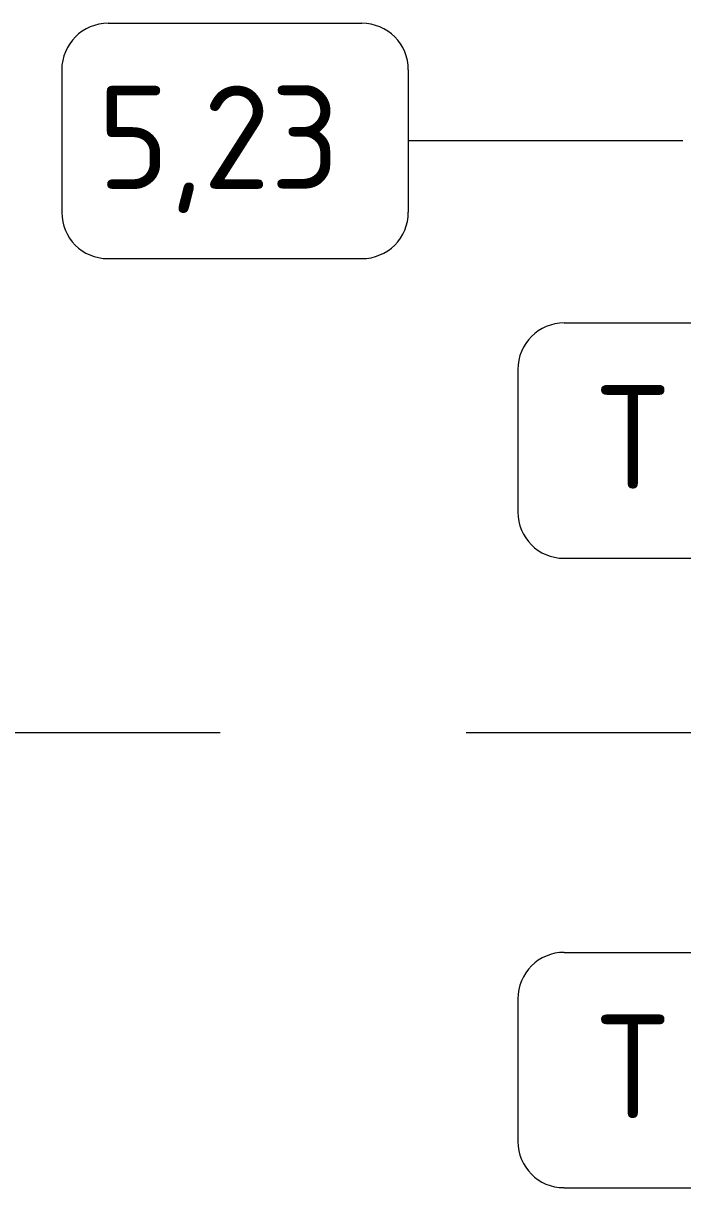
# Model space of a CAD drawing. Header units: millimetres. Extents: x 35092 to 251863, y -8553 to 29549.
# Drawn here: x 63020 to 64297, y 17269 to 19523 of the extents above; entities that cross this region are included whole.
import ezdxf

# ---------------------------------------------------------------- set-up
doc = ezdxf.new("R2010")
doc.units = ezdxf.units.MM
doc.linetypes.add('Осевая', pattern=[3175, 635, -476.25, 1587.5, -476.25])
doc.layers.add('I-FURN-IDEN', color=7, linetype='Continuous', lineweight=9)
doc.layers.add('Оси-2', color=7, linetype='Осевая', lineweight=9)
doc.styles.add('GOST Common', font='GOST_Common.ttf', dxfattribs={"height": 200})

# ---------------------------------------------------------------- blocks, each defined once
blk = doc.blocks.new('Марка_Мебель - В прямоуг_Balcon_Марка-25523697-План расстановки мебели и оборудования 2 этажа в осях 12-23')
at = {"layer": 'I-FURN-IDEN'}
for p, q in [((-2.455, 2.278), (2.455, 2.278)), ((-3.355, 1.378), (-3.355, -1.384)), ((3.355, 1.378), (3.355, -1.378)), ((-2.461, -2.278), (2.455, -2.278))]:
    blk.add_line(p, q, dxfattribs=at)
for centre, radius, start, end in [((-2.455, 1.378), 0.9, 90, 180), ((2.455, 1.378), 0.9, 0, 90), ((-2.461, -1.384), 0.893, 180, 270), ((2.455, -1.378), 0.9, 270, 0)]:
    blk.add_arc(centre, radius, start, end, dxfattribs=at)

msp = doc.modelspace()

# ---------------------------------------------------------------- linework, layer by layer
at = {"layer": 'I-FURN-IDEN'}
msp.add_line((64296.5, 19295.4), (63765.3, 19295.4), dxfattribs=at)
at = {"layer": 'Оси-2'}
msp.add_line((38477.2, 18150), (82200, 18150), dxfattribs=at)

# ---------------------------------------------------------------- block references
at = {"layer": 'I-FURN-IDEN', "xscale": 99.99999999999993, "yscale": 99.99999999999993, "zscale": 99.99999999999993}
for p in [(63429.8, 19295.4), (64312.7, 18715.3), (64312.7, 17496.9)]:
    msp.add_blockref('Марка_Мебель - В прямоуг_Balcon_Марка-25523697-План расстановки мебели и оборудования 2 этажа в осях 12-23', p, dxfattribs=at)

# ---------------------------------------------------------------- texts
at = {"layer": 'I-FURN-IDEN', "char_height": 200, "attachment_point": 1, "style": 'GOST Common'}
for s, insert, width in [('5,23', (63163.8, 19402.5), 609.282), ('\\fGOST Common|b0|i0|c204|p34|;Т', (64132.2, 18822.4), 200.422), ('\\fGOST Common|b0|i0|c204|p34|;Т', (64132.2, 17603.9), 200.422)]:
    msp.add_mtext(s, dxfattribs=dict(at, insert=insert, width=width))

doc.saveas('drawing.dxf')
